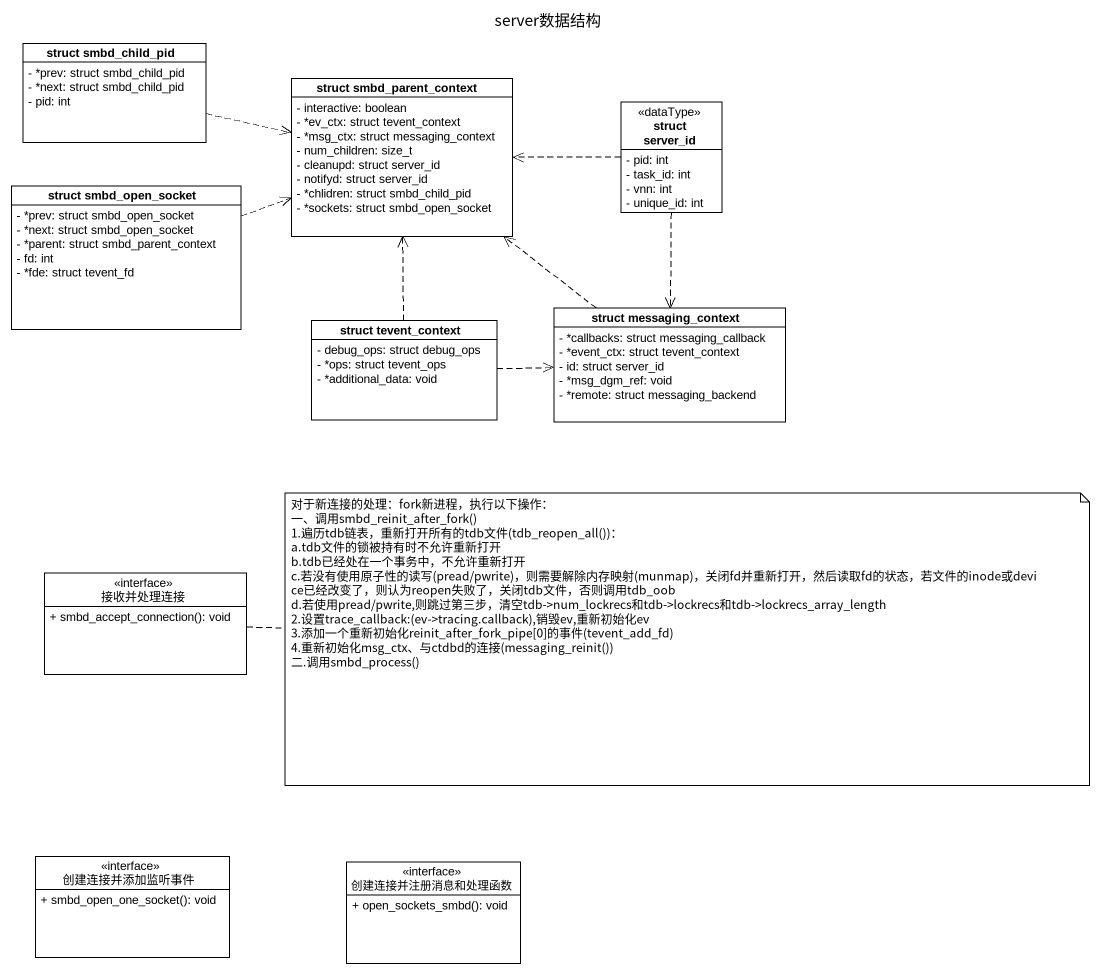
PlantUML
@startuml
title server数据结构
hide circle
hide empty members
skinparam classAttributeIconSize 0
class "struct smbd_child_pid" as struct_smbd_child_pid {
  - *prev: struct smbd_child_pid
  - *next: struct smbd_child_pid
  - pid: int
}
class "struct smbd_parent_context" as struct_smbd_parent_context {
  - interactive: boolean
  - *ev_ctx: struct tevent_context
  - *msg_ctx: struct messaging_context
  - num_children: size_t
  - cleanupd: struct server_id
  - notifyd: struct server_id
  - *chlidren: struct smbd_child_pid
  - *sockets: struct smbd_open_socket
}
class "struct server_id" as struct_server_id <<dataType>> {
  - pid: int
  - task_id: int
  - vnn: int
  - unique_id: int
}
class "struct smbd_open_socket" as struct_smbd_open_socket {
  - *prev: struct smbd_open_socket
  - *next: struct smbd_open_socket
  - *parent: struct smbd_parent_context
  - fd: int
  - *fde: struct tevent_fd
}
class "struct messaging_context" as struct_messaging_context {
  - *callbacks: struct messaging_callback
  - *event_ctx: struct tevent_context
  - id: struct server_id
  - *msg_dgm_ref: void
  - *remote: struct messaging_backend
}
class "struct tevent_context" as struct_tevent_context {
  - debug_ops: struct debug_ops
  - *ops: struct tevent_ops
  - *additional_data: void
}
interface 接收并处理连接 {
  + smbd_accept_connection(): void
}
interface 创建连接并添加监听事件 {
  + smbd_open_one_socket(): void
}
interface 创建连接并注册消息和处理函数 {
  + open_sockets_smbd(): void
}
struct_smbd_child_pid .right.> struct_smbd_parent_context
struct_server_id .left.> struct_smbd_parent_context
struct_server_id ..> struct_messaging_context
struct_smbd_open_socket .right.> struct_smbd_parent_context
struct_messaging_context .up.> struct_smbd_parent_context
struct_tevent_context .up.> struct_smbd_parent_context
struct_tevent_context .right.> struct_messaging_context
note right of 接收并处理连接
  对于新连接的处理：fork新进程，执行以下操作：
  一、调用smbd_reinit_after_fork()
  1.遍历tdb链表，重新打开所有的tdb文件(tdb_reopen_all())：
  a.tdb文件的锁被持有时不允许重新打开
  b.tdb已经处在一个事务中，不允许重新打开
  c.若没有使用原子性的读写(pread/pwrite)，则需要解除内存映射(munmap)，关闭fd并重新打开，然后读取fd的状态，若文件的inode或device已经改变了，则认为reopen失败了，关闭tdb文件，否则调用tdb_oob
  d.若使用pread/pwrite,则跳过第三步，清空tdb->num_lockrecs和tdb->lockrecs和tdb->lockrecs_array_length
  2.设置trace_callback:(ev->tracing.callback),销毁ev,重新初始化ev
  3.添加一个重新初始化reinit_after_fork_pipe[0]的事件(tevent_add_fd)
  4.重新初始化msg_ctx、与ctdbd的连接(messaging_reinit())
  二.调用smbd_process()
end note
@enduml
